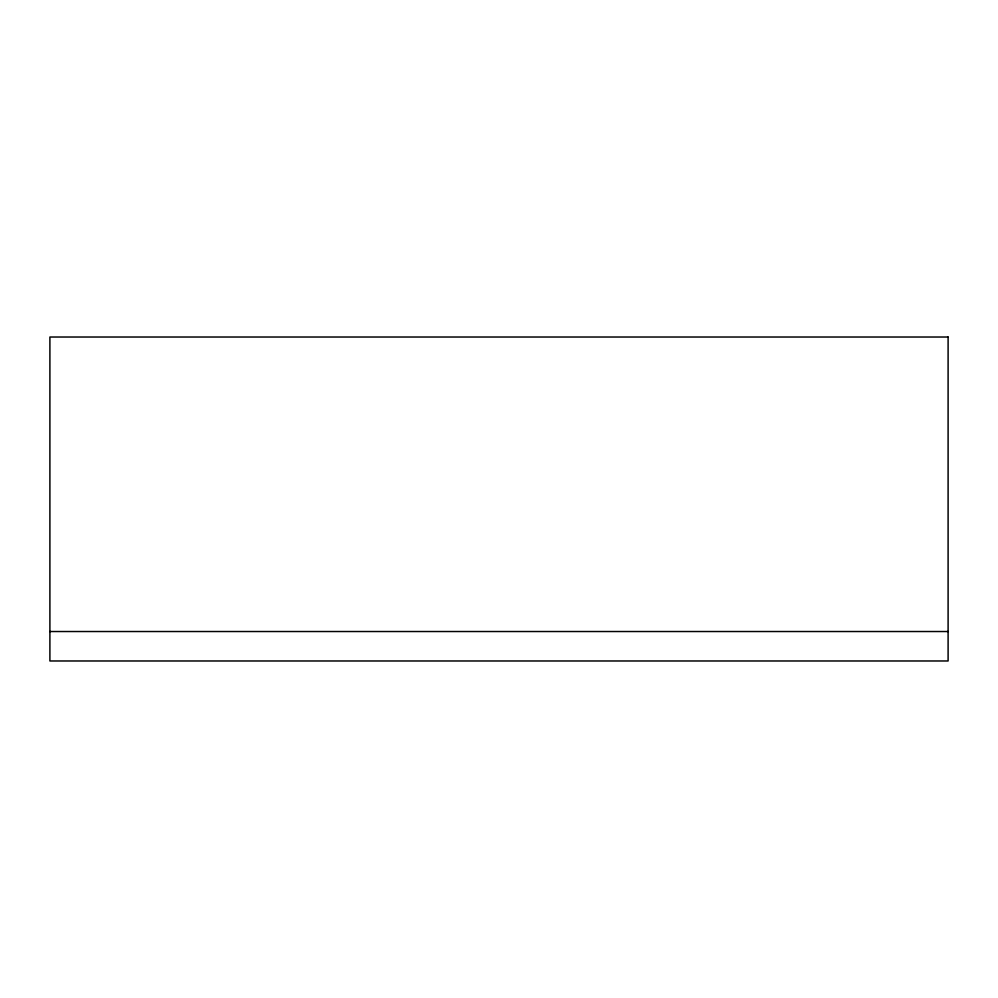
<?xml version="1.0" encoding="UTF-8"?>
<svg xmlns="http://www.w3.org/2000/svg" width="998" height="998" viewBox="0 0 998 998"><rect width="100%" height="100%" fill="white"/><g stroke="black" fill="none" stroke-linecap="round" stroke-linejoin="round"><path stroke-width="1.5" d="M49.9 631.522L948.1 631.522M948.1 337.025L49.9 337.025L49.9 660.975L948.1 660.975L948.1 337.025"/></g></svg>
